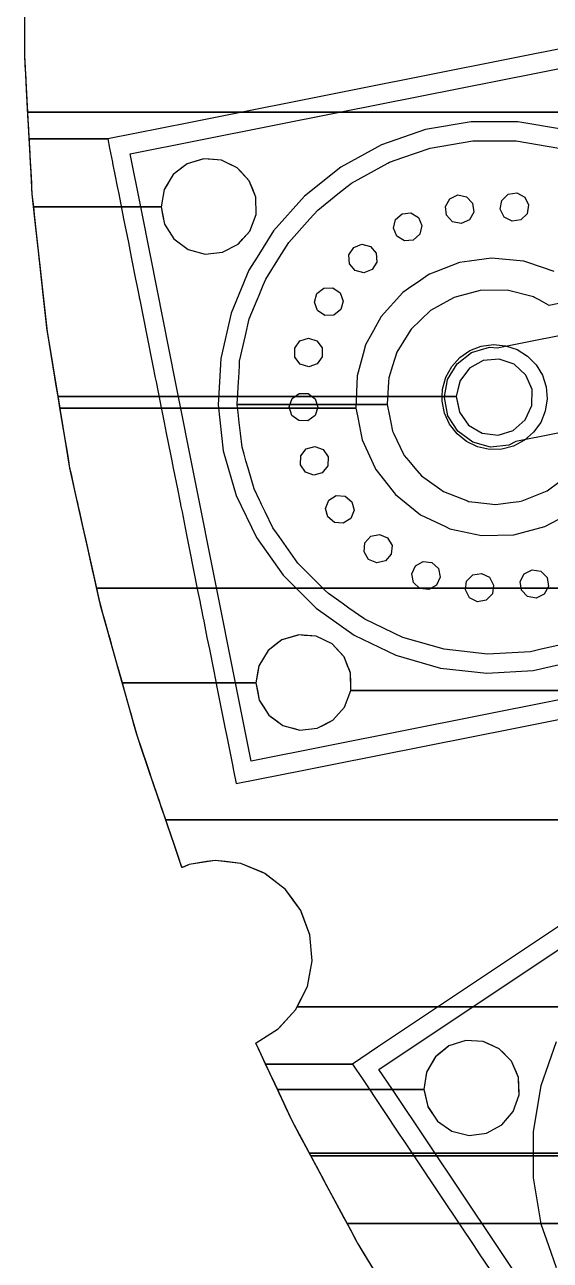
# Model space of a CAD drawing. Extents: x -26490 to 26500, y -26498 to 26498.
# Drawn here: x -26490 to -20995, y -13327 to -395 of the extents above; entities that cross this region are included whole.
import ezdxf

# ---------------------------------------------------------------- set-up
doc = ezdxf.new("R2010")
doc.units = 0
for name, color, linetype in [('L0D0', 1, 'CONTINUOUS'), ('L1D0', 2, 'CONTINUOUS'), ('L2D0', 3, 'CONTINUOUS'), ('L3D0', 4, 'CONTINUOUS')]:
    doc.layers.add(name, color=color, linetype=linetype)

msp = doc.modelspace()

# ---------------------------------------------------------------- linework, layer by layer
at = {"layer": 'L0D0'}
for points in [[(-20682.273, -606.566), (-23028.738, -1073.307), (-24774.005, -1420.462), (-25622.288, -1589.196), (-26442.783, -1589.196), (-26452.012, -1420.462), (-26452.928, -1403.705), (-26470.998, -1073.307), (-26479.39, -919.876), (-26487.04, -780), (-26490.112, -723.842), (-26490.112, 723.842)], [(-20081.578, -1311.038), (-23198.727, -1311.038), (-19031.625, -482.15)], [(-17767.439, -6837.639), (-24122.928, -8101.824), (-24285.506, -7284.486), (-24072.909, -7284.486), (-24037.061, -7464.705), (-23938.531, -7619.804), (-23790.626, -7728.837), (-23613.322, -7777.078), (-23430.565, -7758.011), (-23267.036, -7674.213), (-23144.821, -7537), (-23080.427, -7364.903), (-23082.549, -7181.166), (-23150.901, -7010.603), (-23276.253, -6876.249), (-23441.674, -6796.25), (-23624.823, -6781.41), (-23800.965, -6833.733), (-23946.311, -6946.153), (-24041.233, -7103.487), (-24072.909, -7284.486), (-24285.506, -7284.486), (-24912.692, -4131.412), (-25172.162, -2826.968), (-25276.565, -2302.097), (-25063.967, -2302.097), (-25028.119, -2482.316), (-24929.59, -2637.415), (-24781.685, -2746.448), (-24604.381, -2794.689), (-24421.624, -2775.622), (-24258.095, -2691.824), (-24135.88, -2554.611), (-24071.485, -2382.514), (-24073.608, -2198.777), (-24141.96, -2028.213), (-24267.312, -1893.86), (-24432.732, -1813.86), (-24615.882, -1799.021), (-24792.024, -1851.344), (-24937.37, -1963.764), (-25032.292, -2121.098), (-25063.967, -2302.097), (-25276.565, -2302.097), (-25387.113, -1746.335), (-23198.727, -1311.038), (-20081.578, -1311.038)], [(-20854.897, -1491.554), (-21334.193, -1410.119), (-21820.359, -1410.118), (-22299.655, -1491.554), (-22758.538, -1652.125), (-23184.042, -1887.292), (-23564.141, -2190.411), (-23888.097, -2552.916), (-24060.294, -2826.968), (-24146.752, -2964.565), (-24332.8, -3413.722), (-24440.981, -3887.699), (-24454.668, -4131.412), (-24468.241, -4373.1), (-24413.807, -4856.208), (-24279.22, -5323.373), (-24068.28, -5761.393), (-23786.951, -6157.891), (-23443.18, -6501.661), (-23046.682, -6782.992), (-22608.662, -6993.931), (-22141.498, -7128.518), (-21658.389, -7182.951), (-21172.988, -7155.693), (-20699.012, -7047.511)], [(-20676.925, -9678.626), (-22206.321, -10700.536), (-22800.954, -11097.857), (-23063.749, -11273.451), (-23971.644, -11273.451), (-24053.687, -11097.857), (-24074.592, -11053.115), (-24068.805, -11051.387), (-23838.568, -10905.934), (-23656.111, -10703.759), (-23654.51, -10700.536), (-23534.967, -10459.855), (-23484.119, -10192.31), (-23507.34, -9920.969), (-23598.158, -9678.626), (-23602.907, -9665.954), (-23682.727, -9556.877), (-23763.732, -9446.18), (-23974.582, -9280.541), (-23977.887, -9277.945), (-24007.012, -9265.881), (-24229.49, -9173.728), (-24499.881, -9141.257), (-24769.005, -9182.941), (-24845.153, -9217.574), (-24846.374, -9214.538), (-24932.695, -8960.72), (-24952.547, -8902.347), (-25025.387, -8688.168), (-25062.709, -8578.425), (-25191.594, -8199.451), (-25211.526, -8140.842), (-25312.497, -7843.947), (-25335.082, -7763.338), (-25422.559, -7451.128), (-25457.371, -7326.883), (-25473.227, -7270.292), (-25508.652, -7143.86), (-25567.911, -6932.361), (-25603.013, -6807.081), (-25656.689, -6615.508), (-25658.028, -6610.729), (-25689.053, -6500), (-25703.077, -6449.947), (-25704.619, -6443.005), (-25725.529, -6348.853), (-25732.979, -6315.308), (-25771.591, -6141.453), (-25773.518, -6132.776), (-25802.495, -6002.303), (-25827.089, -5891.567), (-25858.042, -5752.196), (-25878.567, -5659.778), (-25915.339, -5494.21), (-25931.216, -5422.723), (-25932.498, -5416.952), (-25938.042, -5391.986), (-25939.859, -5383.806), (-25940.835, -5379.412), (-25968.727, -5253.824), (-25998.871, -5118.099), (-26016.95, -5036.697), (-26029.607, -4960.169), (-26041.136, -4890.461), (-26077.599, -4670), (-26095.99, -4558.801), (-26113.146, -4455.071), (-26121.503, -4404.543), (-26126.978, -4371.442), (-26127.632, -4367.49), (-26166.677, -4131.412), (-26173.548, -4089.869), (-26194.415, -3963.705), (-26246.558, -3648.441), (-26253.178, -3608.416), (-26282.625, -3340), (-26289.706, -3275.457), (-26292.578, -3249.274), (-26293.292, -3242.768), (-26300.751, -3174.785), (-26306.63, -3121.199), (-26313.743, -3056.361), (-26338.909, -2826.968), (-26355.781, -2673.18), (-26382.86, -2426.361), (-26411.055, -2169.366), (-26411.211, -2166.509), (-26414.301, -2110), (-26414.682, -2103.031), (-26415.439, -2089.19), (-26417.386, -2053.586), (-26420.382, -1998.801), (-26427.086, -1876.217), (-26428.819, -1844.543), (-26429.358, -1834.682), (-26432.056, -1785.353), (-26437.532, -1685.215), (-26442.783, -1589.196), (-25622.288, -1589.196), (-25603.189, -1685.215), (-25583.27, -1785.353), (-25573.458, -1834.682), (-25571.497, -1844.543), (-25540.813, -1998.801), (-25529.916, -2053.586), (-25522.834, -2089.19), (-25507.454, -2166.509), (-25455.766, -2426.361), (-25406.67, -2673.18), (-25376.08, -2826.968), (-25330.451, -3056.361), (-25317.554, -3121.199), (-25306.895, -3174.785), (-25293.372, -3242.768), (-25292.078, -3249.274), (-25286.87, -3275.457), (-25212.679, -3648.441), (-25149.969, -3963.705), (-25124.873, -4089.869), (-25116.61, -4131.412), (-25069.651, -4367.49), (-25068.865, -4371.442), (-25062.281, -4404.543), (-25052.23, -4455.071), (-25031.597, -4558.801), (-25009.478, -4670), (-24965.625, -4890.461), (-24951.759, -4960.169), (-24936.537, -5036.697), (-24893.348, -5253.824), (-24868.367, -5379.412), (-24867.493, -5383.806), (-24865.866, -5391.986), (-24860.9, -5416.952), (-24859.752, -5422.723), (-24845.532, -5494.21), (-24812.599, -5659.778), (-24794.216, -5752.196), (-24766.493, -5891.567), (-24682.206, -6315.308), (-24675.533, -6348.853), (-24656.805, -6443.005), (-24655.424, -6449.947), (-24645.468, -6500), (-24623.443, -6610.729), (-24622.492, -6615.508), (-24584.386, -6807.081), (-24559.467, -6932.361), (-24517.397, -7143.86), (-24492.248, -7270.292), (-24480.992, -7326.883), (-24456.278, -7451.128), (-24394.175, -7763.338), (-24378.141, -7843.947), (-24319.085, -8140.842), (-24307.427, -8199.451), (-24280.067, -8336.999), (-23588.566, -8199.451), (-23293.919, -8140.842), (-21801.326, -7843.947), (-21396.077, -7763.338), (-19826.491, -7451.128)], [(-20721.274, -3275.457), (-21005.866, -3332.066), (-21110.781, -3275.457), (-21159.306, -3249.274), (-21171.364, -3242.768), (-21445.047, -3174.785), (-21727.038, -3177), (-21975.082, -3242.768), (-21999.619, -3249.274), (-22046.372, -3275.457), (-22245.663, -3387.065), (-22449.709, -3581.716), (-22491.323, -3648.441), (-22598.937, -3820.995), (-22644.07, -3963.705), (-22683.971, -4089.869), (-22686.257, -4131.412), (-22699.25, -4367.49), (-22699.467, -4371.442), (-24267.874, -4371.442), (-24268.32, -4367.49), (-24255.062, -4131.412), (-24252.729, -4089.869), (-24245.644, -3963.705), (-24242.946, -3915.657), (-24181.955, -3648.441), (-24142.244, -3474.458), (-24059.815, -3275.457), (-24048.97, -3249.274), (-24046.275, -3242.768), (-24018.115, -3174.785), (-23995.919, -3121.199), (-23969.062, -3056.361), (-23824.925, -2826.968), (-23728.294, -2673.18), (-23507.723, -2426.361), (-23426.742, -2335.743), (-23214.529, -2166.509), (-23117.574, -2089.19), (-23072.928, -2053.586), (-22973.802, -1998.801), (-22694.694, -1844.543), (-22676.852, -1834.682), (-22676.85, -1834.681), (-22535.878, -1785.353), (-22249.7, -1685.215), (-21803.549, -1609.411), (-21351.003, -1609.41), (-20904.853, -1685.215)], [(-18207.096, -4131.412), (-21353.764, -4757.323), (-21427.781, -4795.252), (-21619.676, -4815.272), (-21805.845, -4764.619), (-21961.145, -4650.135), (-22064.601, -4487.28), (-22102.241, -4298.051), (-22100.264, -4286.751), (-21977.242, -4286.751), (-21944.793, -4449.885), (-21848.797, -4585.716), (-21705.852, -4670.759), (-21540.675, -4690.309), (-21381.827, -4640.986), (-21256.775, -4531.317), (-21187.139, -4380.266), (-21184.962, -4213.951), (-21220.424, -4131.412), (-21250.62, -4061.129), (-21372.759, -3948.224), (-21530.261, -3894.759), (-21695.892, -3909.979), (-21841.014, -3991.251), (-21940.534, -4124.523), (-21942.093, -4131.412), (-21977.242, -4286.751), (-22100.264, -4286.751), (-22073.079, -4131.412), (-22068.982, -4108.002), (-21969.315, -3942.802), (-21816.701, -3824.761), (-21631.751, -3769.821), (-21548.854, -3776.538), (-18523.637, -3174.785)], [(-20759.747, -6856.955), (-21090.122, -6932.361), (-21200.946, -6957.656), (-21652.779, -6983.031), (-22102.479, -6932.361), (-22537.338, -6807.081), (-22935.143, -6615.508), (-22945.067, -6610.729), (-23101.124, -6500), (-23171.667, -6449.947), (-23181.451, -6443.005), (-23314.145, -6348.853), (-23347.69, -6315.308), (-23634.143, -6028.856), (-23731.555, -5891.567), (-23830.444, -5752.196), (-23896.018, -5659.778), (-23975.752, -5494.21), (-24010.178, -5422.723), (-24012.957, -5416.952), (-24024.98, -5391.986), (-24028.919, -5383.806), (-24031.035, -5379.412), (-24091.515, -5253.824), (-24092.37, -5252.049), (-24154.411, -5036.697), (-24176.458, -4960.169), (-24196.541, -4890.461), (-24217.65, -4817.19), (-24234.234, -4670), (-24246.763, -4558.801), (-24258.451, -4455.071), (-24264.144, -4404.543), (-24267.874, -4371.442), (-22699.467, -4371.442), (-22692.883, -4404.543), (-22682.832, -4455.071), (-22662.199, -4558.801), (-22644.451, -4648.024), (-22633.898, -4670), (-22528.035, -4890.461), (-22522.382, -4902.234), (-22473.682, -4960.169), (-22409.353, -5036.697), (-22340.927, -5118.099), (-22150.999, -5253.824), (-22111.49, -5282.058), (-21859.844, -5379.412), (-21848.486, -5383.806), (-21779.375, -5391.986), (-21568.441, -5416.952), (-21382.566, -5391.986), (-21321.665, -5383.806), (-21288.951, -5379.412), (-21027.577, -5273.546), (-21000.876, -5253.824), (-20800.744, -5106.003)], [(-19823.424, -15762.948), (-21554.882, -13171.639), (-22645.721, -11539.083), (-22315.113, -11539.083), (-22275.112, -11718.425), (-22173.026, -11871.208), (-22022.643, -11976.795), (-21844.271, -12020.927), (-21662.003, -11997.644), (-21500.454, -11910.091), (-21381.441, -11770.092), (-21321.039, -11596.554), (-21327.404, -11412.915), (-21399.678, -11243.976), (-21528.099, -11112.553), (-21695.324, -11036.396), (-21878.767, -11025.79), (-22053.654, -11082.169), (-22196.364, -11197.915), (-22287.626, -11357.4), (-22315.113, -11539.083), (-22645.721, -11539.083), (-22786.341, -11328.631), (-20316.934, -9678.626)], [(-20932.194, -11041.282), (-21092.765, -11500.166), (-21174.2, -11979.463), (-21174.201, -12465.628), (-21092.764, -12944.924), (-21013.433, -13171.639), (-20932.194, -13403.808)], [(-22781.39, -13520.914), (-22940.97, -13258.496), (-22993.789, -13171.639), (-23009.763, -13145.372), (-23109.12, -12959.87), (-23268.684, -12661.959), (-23374.836, -12463.77), (-23377.216, -12459.326), (-23396.503, -12423.316), (-23570.932, -12097.653), (-23601.478, -12040.622), (-23608.418, -12027.664), (-23693.286, -11869.212), (-23893.946, -11439.745), (-23946.383, -11327.516), (-23971.644, -11273.451), (-23063.749, -11273.451), (-23027.624, -11327.516), (-22952.635, -11439.745), (-22559.8, -12027.664), (-22551.142, -12040.622), (-22513.035, -12097.653), (-22295.434, -12423.316), (-22271.373, -12459.326), (-22268.404, -12463.77), (-22135.978, -12661.959), (-21936.92, -12959.87), (-21795.42, -13171.639), (-21737.384, -13258.496), (-21562.042, -13520.914)]]:
    msp.add_lwpolyline(points, dxfattribs=at)
at = {"layer": 'L1D0'}
for points in [[(-20081.578, -1311.038), (-26457.997, -1311.038), (-26490.112, -723.842), (-26490.112, 723.842)], [(-19090.519, -6293.427), (-25737.838, -6293.427), (-25798.665, -6019.544), (-25837.947, -5842.674), (-26016.95, -5036.697), (-26074.24, -4690.309), (-26100.536, -4531.317), (-26125.518, -4380.266), (-26140.985, -4286.751), (-21977.242, -4286.751), (-21958.641, -4380.266), (-21944.793, -4449.885), (-21887.242, -4531.317), (-21848.797, -4585.716), (-21705.852, -4670.759), (-21540.675, -4690.309), (-21381.827, -4640.986), (-21256.775, -4531.317), (-21187.139, -4380.266), (-21184.962, -4213.951), (-21250.62, -4061.129), (-21372.759, -3948.224), (-21530.261, -3894.759), (-21695.892, -3909.979), (-21841.014, -3991.251), (-21940.534, -4124.523), (-21960.769, -4213.951), (-21977.242, -4286.751), (-26140.985, -4286.751), (-26153.026, -4213.951), (-26253.178, -3608.416), (-26359.705, -2637.415), (-26376.721, -2482.316), (-26387.67, -2382.514), (-26396.492, -2302.097), (-25063.967, -2302.097), (-25047.971, -2382.514), (-25028.119, -2482.316), (-24929.59, -2637.415), (-24781.685, -2746.448), (-24604.381, -2794.689), (-24421.624, -2775.622), (-24258.095, -2691.824), (-24209.633, -2637.415), (-24135.88, -2554.611), (-24108.829, -2482.316), (-24071.485, -2382.514), (-24073.608, -2198.777), (-24141.96, -2028.213), (-24267.312, -1893.86), (-24432.732, -1813.86), (-24558.996, -1803.63), (-24615.882, -1799.021), (-24631.398, -1803.63), (-24665.837, -1813.86), (-24792.024, -1851.344), (-24937.37, -1963.764), (-25032.292, -2121.098), (-25063.967, -2302.097), (-26396.492, -2302.097), (-26411.055, -2169.366), (-26430.498, -1813.86), (-26431.057, -1803.63), (-26432.1, -1784.563), (-26433.696, -1755.389), (-26436.683, -1700.765), (-26453.599, -1391.455), (-26457.997, -1311.038), (-20081.578, -1311.038)], [(23080.427, -7364.903), (-23080.427, -7364.903), (-23081.356, -7284.486), (-23082.549, -7181.166), (-23095.193, -7149.614), (-23113.678, -7103.487), (-23150.901, -7010.603), (-23211.033, -6946.153), (-23276.253, -6876.249), (-23441.674, -6796.25), (-23567.941, -6786.019), (-23624.823, -6781.41), (-23640.339, -6786.019), (-23800.965, -6833.733), (-23855.933, -6876.249), (-23946.311, -6946.153), (-24041.233, -7103.487), (-24049.306, -7149.614), (-24072.909, -7284.486), (-25469.249, -7284.486), (-25507.039, -7149.614), (-25519.963, -7103.487), (-25564.047, -6946.153), (-25583.633, -6876.249), (-25608.914, -6786.019), (-25610.205, -6781.41), (-25637.735, -6683.155), (-25696.437, -6473.646), (-25703.077, -6449.947), (-25719.978, -6373.845), (-25737.838, -6293.427), (-19090.519, -6293.427)], [(-18091.247, -8716.786), (-25015.653, -8716.786), (-25077.442, -8535.103), (-25131.681, -8375.619), (-25160.712, -8290.256), (-25186.612, -8214.1), (-25312.497, -7843.947), (-25418.755, -7464.705), (-25446.718, -7364.903), (-25469.249, -7284.486), (-24072.909, -7284.486), (-24056.913, -7364.903), (-24037.061, -7464.705), (-23938.531, -7619.804), (-23790.626, -7728.837), (-23613.322, -7777.078), (-23430.565, -7758.011), (-23267.036, -7674.213), (-23144.821, -7537), (-23080.427, -7364.903), (23080.427, -7364.903)], [(-12090.621, -10672.99), (-23640.829, -10672.99), (-23534.967, -10459.855), (-23484.119, -10192.31), (-23507.34, -9920.969), (-23602.907, -9665.954), (-23701.135, -9531.721), (-23763.732, -9446.18), (-23977.887, -9277.945), (-24229.49, -9173.728), (-24499.881, -9141.257), (-24769.005, -9182.941), (-24845.153, -9217.574), (-24846.374, -9214.538), (-24889.478, -9087.795), (-24996.108, -8774.257), (-25015.653, -8716.786), (-18091.247, -8716.786)], [(-18692.023, -12206.841), (-23512.448, -12206.841), (-23540.319, -12154.806), (-23693.286, -11869.212), (-23763.255, -11719.459), (-23820.68, -11596.554), (-23847.532, -11539.083), (-22315.113, -11539.083), (-22302.294, -11596.554), (-22275.112, -11718.425), (-22274.421, -11719.459), (-22173.026, -11871.208), (-22022.643, -11976.795), (-21844.271, -12020.927), (-21662.003, -11997.644), (-21500.454, -11910.091), (-21381.441, -11770.092), (-21363.818, -11719.459), (-21321.039, -11596.554), (-21323.031, -11539.083), (-21327.404, -11412.915), (-21399.678, -11243.976), (-21425.446, -11217.606), (-21470.183, -11171.823), (-21528.099, -11112.553), (-21695.324, -11036.396), (-21878.767, -11025.79), (-22053.654, -11082.169), (-22164.194, -11171.823), (-22196.364, -11197.915), (-22207.632, -11217.606), (-22287.626, -11357.4), (-22315.113, -11539.083), (-23847.532, -11539.083), (-23997.737, -11217.606), (-24019.128, -11171.823), (-24074.592, -11053.115), (-24068.805, -11051.387), (-23838.568, -10905.934), (-23656.111, -10703.759), (-23640.829, -10672.99), (-12090.621, -10672.99)], [(-15268.95, -12940.651), (-23119.412, -12940.651), (-23350.573, -12509.066), (-23364.139, -12483.738), (-23424.647, -12370.768), (-23512.448, -12206.841), (-18692.023, -12206.841)], [(-22841.24, -13422.496), (-22993.776, -13171.661), (-23009.763, -13145.372), (-23088.63, -12998.123), (-23119.412, -12940.651), (-15268.95, -12940.651), (-15256.132, -12998.123), (-15228.95, -13119.994), (-15194.427, -13171.661), (-15126.864, -13272.776), (-14976.481, -13378.364)]]:
    msp.add_lwpolyline(points, dxfattribs=at)
at = {"layer": 'L2D0'}
for points in [[(-20081.578, -1311.038), (-26457.997, -1311.038), (-26463.648, -1207.718), (-26472.146, -1052.327), (-26480.324, -902.801), (-26484.699, -822.802), (-26485.266, -812.444), (-26485.511, -807.962), (-26490.112, -723.842), (-26490.112, 723.842)], [(-20952.793, -2977.816), (-21229.567, -2883.864), (-21272.695, -2869.224), (-21609.017, -2837.334), (-21838.347, -2869.224), (-21943.628, -2883.864), (-22185.226, -2977.816), (-22258.488, -3006.306), (-22273.955, -3016.969), (-22347.068, -3067.375), (-22477.437, -3157.255), (-22536.624, -3198.06), (-22763.042, -3448.788), (-22843.45, -3595.353), (-22925.535, -3744.973), (-22951.739, -3840), (-23015.342, -4070.648), (-23027.623, -4408.255), (-26120.889, -4408.255), (-26214.875, -3840), (-26253.178, -3608.416), (-26254.611, -3595.353), (-26302.674, -3157.255), (-26312.535, -3067.375), (-26318.065, -3016.969), (-26319.235, -3006.306), (-26322.36, -2977.816), (-26332.667, -2883.864), (-26334.273, -2869.224), (-26342.45, -2794.689), (-26387.67, -2382.514), (-26396.492, -2302.097), (-25063.967, -2302.097), (-25047.971, -2382.514), (-25028.119, -2482.316), (-24929.59, -2637.415), (-24781.685, -2746.448), (-24604.381, -2794.689), (-24421.624, -2775.622), (-24258.095, -2691.824), (-24135.88, -2554.611), (-24071.485, -2382.514), (-24073.608, -2198.777), (-24109.184, -2110), (-24110.114, -2107.679), (-24132.177, -2052.625), (-24141.96, -2028.213), (-24234.601, -1928.92), (-24267.312, -1893.86), (-24355.224, -1851.344), (-24432.732, -1813.86), (-24615.882, -1799.021), (-24665.837, -1813.86), (-24792.024, -1851.344), (-24846.992, -1893.86), (-24892.321, -1928.92), (-24937.37, -1963.764), (-24990.981, -2052.625), (-25024.196, -2107.679), (-25032.292, -2121.098), (-25063.967, -2302.097), (-26396.492, -2302.097), (-26411.055, -2169.366), (-26414.301, -2110), (-26414.428, -2107.679), (-26417.439, -2052.625), (-26424.205, -1928.92), (-26426.122, -1893.86), (-26428.448, -1851.344), (-26430.498, -1813.86), (-26432.1, -1784.563), (-26433.695, -1755.389), (-26434.123, -1747.556), (-26444.187, -1563.552), (-26450.553, -1447.144), (-26453.599, -1391.455), (-26457.997, -1311.038), (-20081.578, -1311.038)], [(-19090.519, -6293.427), (-25737.838, -6293.427), (-25859.536, -5745.466), (-25881.17, -5648.058), (-26013.995, -5050), (-26016.95, -5036.697), (-26077.599, -4670), (-26077.983, -4667.679), (-26087.088, -4612.625), (-26107.548, -4488.92), (-26120.889, -4408.255), (-23027.623, -4408.255), (-23011.578, -4488.92), (-22986.972, -4612.625), (-22982.213, -4636.548), (-22976.021, -4667.679), (-22975.559, -4670), (-22961.716, -4739.594), (-22825.796, -5036.697), (-22821.173, -5046.802), (-22818.682, -5050), (-22613.571, -5313.319), (-22350.103, -5524.775), (-22090.662, -5648.058), (-22044.971, -5669.77), (-21714.625, -5740.49), (-21376.875, -5733.12), (-21049.929, -5648.058), (-20751.412, -5489.89)], [(-18091.247, -8716.786), (-25015.653, -8716.786), (-25058.562, -8590.618), (-25077.442, -8535.103), (-25078.352, -8532.426), (-25171.045, -8259.872), (-25261.763, -7993.125), (-25312.497, -7843.947), (-25331.233, -7777.078), (-25336.575, -7758.011), (-25347.926, -7717.497), (-25360.054, -7674.213), (-25375.299, -7619.804), (-25398.499, -7537), (-25418.755, -7464.705), (-25446.718, -7364.903), (-25469.249, -7284.486), (-24072.909, -7284.486), (-24056.913, -7364.903), (-24037.061, -7464.705), (-23991.134, -7537), (-23938.531, -7619.804), (-23864.724, -7674.213), (-23806.009, -7717.497), (-23790.626, -7728.837), (-23683.4, -7758.011), (-23613.322, -7777.078), (-23430.565, -7758.011), (-23351.503, -7717.497), (-23267.036, -7674.213), (-23144.821, -7537), (-23080.427, -7364.903), (-23081.356, -7284.486), (-23081.615, -7262.026), (-23082.331, -7200), (-23082.549, -7181.166), (-23150.901, -7010.603), (-23211.033, -6946.153), (-23276.253, -6876.249), (-23364.167, -6833.733), (-23441.674, -6796.25), (-23567.941, -6786.019), (-23624.823, -6781.41), (-23640.339, -6786.019), (-23800.965, -6833.733), (-23946.311, -6946.153), (-24041.233, -7103.487), (-24058.123, -7200), (-24068.978, -7262.026), (-24072.909, -7284.486), (-25469.249, -7284.486), (-25475.542, -7262.026), (-25492.922, -7200), (-25498.199, -7181.166), (-25564.046, -6946.153), (-25595.545, -6833.733), (-25608.914, -6786.019), (-25610.205, -6781.41), (-25652.98, -6628.745), (-25676.181, -6545.941), (-25696.437, -6473.646), (-25703.077, -6449.947), (-25719.978, -6373.845), (-25737.838, -6293.427), (-19090.519, -6293.427)], [(-12090.621, -10672.99), (-23640.829, -10672.99), (-23534.967, -10459.855), (-23509.72, -10327.01), (-23484.119, -10192.31), (-23507.34, -9920.969), (-23602.907, -9665.954), (-23763.732, -9446.18), (-23977.887, -9277.945), (-24148.461, -9207.291), (-24229.49, -9173.728), (-24389.621, -9154.498), (-24499.881, -9141.257), (-24585.369, -9154.498), (-24769.005, -9182.941), (-24822.544, -9207.291), (-24845.153, -9217.574), (-24846.374, -9214.538), (-24848.839, -9207.291), (-24866.793, -9154.498), (-24966.683, -8860.779), (-24996.108, -8774.257), (-25015.653, -8716.786), (-18091.247, -8716.786)], [(-19747.293, -12233.126), (-23498.369, -12233.126), (-23693.286, -11869.212), (-23828.875, -11579.015), (-23847.532, -11539.083), (-22315.113, -11539.083), (-22306.206, -11579.015), (-22275.112, -11718.425), (-22173.026, -11871.208), (-22022.643, -11976.795), (-21844.271, -12020.927), (-21662.003, -11997.644), (-21500.454, -11910.091), (-21381.441, -11770.092), (-21321.039, -11596.554), (-21321.647, -11579.015), (-21327.404, -11412.915), (-21349.337, -11361.646), (-21399.678, -11243.976), (-21425.446, -11217.606), (-21444.687, -11197.915), (-21484.683, -11156.984), (-21528.099, -11112.553), (-21639.529, -11061.806), (-21695.324, -11036.396), (-21878.767, -11025.79), (-21990.488, -11061.806), (-22053.654, -11082.169), (-22091.116, -11112.553), (-22145.898, -11156.984), (-22196.364, -11197.915), (-22207.632, -11217.606), (-22287.626, -11357.4), (-22288.268, -11361.646), (-22315.113, -11539.083), (-23847.532, -11539.083), (-23930.437, -11361.646), (-23997.737, -11217.606), (-24006.937, -11197.915), (-24026.061, -11156.984), (-24046.821, -11112.553), (-24070.532, -11061.806), (-24074.592, -11053.116), (-24068.805, -11051.387), (-23838.568, -10905.934), (-23824.88, -10890.767), (-23656.111, -10703.759), (-23640.829, -10672.99), (-12090.621, -10672.99)], [(-22722.914, -13617.076), (-22997.291, -13165.882), (-23009.763, -13145.372), (-23023.356, -13119.994), (-23088.63, -12998.123), (-23149.227, -12884.986), (-23388.656, -12437.965), (-23419.196, -12380.946), (-23498.369, -12233.126), (-19747.293, -12233.126), (-19728.925, -12380.946), (-19721.84, -12437.965), (-19705.634, -12568.378), (-19587.784, -12884.986), (-19512.188, -12998.123), (-19458.466, -13078.524), (-19430.757, -13119.994), (-19413.8, -13145.372), (-19400.096, -13165.882), (-19152.687, -13395.922)]]:
    msp.add_lwpolyline(points, dxfattribs=at)
msp.add_lwpolyline([(-21629.195, -4839.531), (-21754.068, -4812.799), (-21869.41, -4757.99), (-21969.003, -4678.057), (-22047.478, -4577.312), (-22100.604, -4461.185), (-22125.517, -4335.937), (-22123.728, -4286.751), (-21977.242, -4286.751), (-21944.793, -4449.885), (-21848.797, -4585.716), (-21705.852, -4670.759), (-21540.675, -4690.309), (-21381.827, -4640.986), (-21256.775, -4531.317), (-21187.139, -4380.266), (-21184.962, -4213.951), (-21250.62, -4061.129), (-21372.759, -3948.224), (-21530.261, -3894.759), (-21695.892, -3909.979), (-21841.014, -3991.251), (-21940.534, -4124.523), (-21977.242, -4286.751), (-22123.728, -4286.751), (-22120.875, -4208.319), (-22086.927, -4085.212), (-22025.504, -3973.252), (-21939.916, -3878.475), (-21834.779, -3805.991), (-21715.76, -3759.707), (-21589.275, -3742.118), (-21462.142, -3754.173), (-21341.218, -3795.221), (-21233.019, -3863.051), (-21143.378, -3954.004), (-21077.129, -4063.178), (-21037.844, -4184.687), (-21027.639, -4311.981), (-21047.066, -4438.198), (-21095.077, -4556.531), (-21169.082, -4660.603), (-21265.094, -4744.803), (-21377.936, -4804.591), (-21501.524, -4836.745)], close=True, dxfattribs=at)
at = {"layer": 'L3D0'}
for points in [[(-21925.084, -2474.615), (-22016.003, -2456.505), (-22078.914, -2388.413), (-22089.786, -2296.348), (-22044.468, -2215.475), (-21960.268, -2176.685), (-21869.349, -2194.794), (-21806.438, -2262.886), (-21795.566, -2354.951), (-21840.884, -2435.824)], [(-21394.757, -2450.656), (-21476.793, -2407.477), (-21517.781, -2324.325), (-21502.066, -2232.962), (-21435.65, -2168.285), (-21343.902, -2154.998), (-21261.866, -2198.177), (-21220.878, -2281.328), (-21236.593, -2372.691), (-21303.009, -2437.369)], [(-22519.1, -2656.615), (-22598.755, -2609.188), (-22635.322, -2523.999), (-22614.83, -2433.587), (-22545.11, -2372.486), (-22452.791, -2364.035), (-22373.136, -2411.462), (-22336.57, -2496.651), (-22357.061, -2587.063), (-22426.781, -2648.164)], [(-22944.675, -2991.335), (-23034.518, -2968.477), (-23093.766, -2897.176), (-23099.79, -2804.666), (-23050.288, -2726.285), (-22964.168, -2691.969), (-22874.324, -2714.827), (-22815.076, -2786.128), (-22809.052, -2878.638), (-22858.555, -2957.019)], [(-23350.332, -3436.706), (-23427.387, -3385.162), (-23459.429, -3298.171), (-23434.219, -3208.96), (-23361.387, -3151.604), (-23268.751, -3148.011), (-23191.697, -3199.555), (-23159.655, -3286.548), (-23184.864, -3375.759), (-23257.697, -3433.115)], [(-23520.203, -3975.335), (-23608.721, -3947.791), (-23664.145, -3873.477), (-23665.303, -3780.779), (-23611.752, -3705.105), (-23523.949, -3675.359), (-23435.431, -3702.903), (-23380.008, -3777.216), (-23378.85, -3869.915), (-23432.4, -3945.589)], [(-23530.148, -4540.028), (-23622.844, -4538.751), (-23697.087, -4483.232), (-23724.517, -4394.678), (-23694.657, -4306.913), (-23618.914, -4253.462), (-23526.217, -4254.738), (-23451.975, -4310.257), (-23424.545, -4398.811), (-23454.404, -4486.576)], [(-23468.593, -5109.4), (-23555.543, -5077.245), (-23606.988, -5000.125), (-23603.277, -4907.494), (-23545.826, -4834.735), (-23456.583, -4809.64), (-23369.633, -4841.794), (-23318.188, -4918.915), (-23321.9, -5011.546), (-23379.349, -5084.305)], [(-23158.663, -5612.766), (-23251.165, -5606.623), (-23322.389, -5547.282), (-23345.132, -5457.41), (-23310.705, -5371.335), (-23232.26, -5321.932), (-23139.758, -5328.075), (-23068.534, -5387.416), (-23045.791, -5477.288), (-23080.218, -5563.364)], [(-22809.006, -6027.79), (-22894.148, -5991.115), (-22941.472, -5911.399), (-22932.902, -5819.09), (-22871.712, -5749.449), (-22781.274, -5729.075), (-22696.131, -5765.75), (-22648.807, -5845.466), (-22657.377, -5937.774), (-22718.567, -6007.415)], [(-22265.461, -6306.081), (-22357.512, -6295.089), (-22425.524, -6232.09), (-22443.515, -6141.148), (-22404.617, -6056.998), (-22323.685, -6011.785), (-22231.634, -6022.776), (-22163.623, -6085.774), (-22145.632, -6176.716), (-22184.53, -6260.866)], [(-21756.655, -6434.185), (-21839.753, -6393.089), (-21882.827, -6310.999), (-21869.422, -6219.268), (-21804.658, -6152.935), (-21713.275, -6137.337), (-21630.176, -6178.433), (-21587.104, -6260.523), (-21600.508, -6352.255), (-21665.271, -6418.587)], [(-21141.032, -6396.952), (-21232.378, -6381.142), (-21296.988, -6314.66), (-21310.18, -6222.898), (-21266.916, -6140.907), (-21183.722, -6100.005), (-21092.375, -6115.814), (-21027.766, -6182.297), (-21014.574, -6274.058), (-21057.838, -6356.05)]]:
    msp.add_lwpolyline(points, close=True, dxfattribs=at)

doc.saveas('drawing.dxf')
